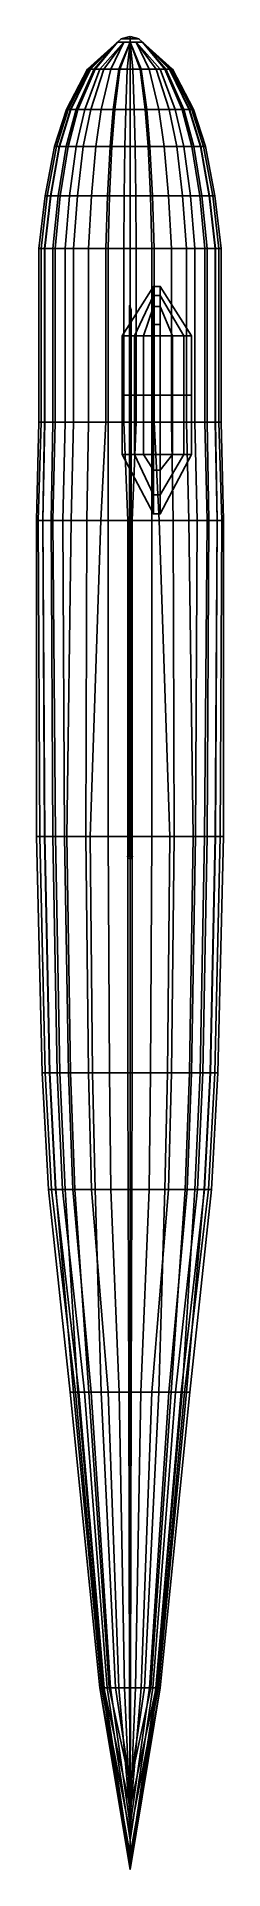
# Model space of a CAD drawing. Extents: x -0.8 to 0.8, y -8.2 to 8.2.
import ezdxf

# ---------------------------------------------------------------- set-up
doc = ezdxf.new("R2010")
doc.units = 0
doc.layers.get('0').update_dxf_attribs({"linetype": 'CONTINUOUS'})

msp = doc.modelspace()

# ---------------------------------------------------------------- linework, layer by layer
for points in [[(0, 8.18), (0, 8.16, -0.092), (-0.08, 8.16, -0.046), (0, 8.18)], [(0, 8.18), (-0.08, 8.16, -0.046), (-0.08, 8.16, 0.046), (0, 8.18)], [(0, 8.18), (-0.08, 8.16, 0.046), (0, 8.16, 0.092), (0, 8.18)], [(0, 8.18), (0.08, 8.16, 0.046), (0.08, 8.16, -0.046), (0, 8.18)], [(0, 8.18), (0.08, 8.16, -0.046), (0, 8.16, -0.092), (0, 8.18)], [(0, 8.18), (0, 8.16, 0.092), (0.08, 8.16, 0.046), (0, 8.18)], [(-0.356, 7.89, -0.183), (-0.379, 7.89, -0.1), (-0.113, 8.13, -0.065)], [(-0.113, 8.13), (-0.113, 8.13, -0.065), (-0.379, 7.89, -0.1), (-0.379, 7.89, 0.003)], [(-0.113, 8.13, 0.065), (-0.113, 8.13), (-0.379, 7.89, 0.003), (-0.37, 7.89, 0.066)], [(-0.354, 7.89, 0.147), (-0.113, 8.13, 0.065), (-0.37, 7.89, 0.066)], [(-0.312, 7.89, -0.249), (-0.356, 7.89, -0.183), (-0.113, 8.13, -0.065)], [(-0.321, 7.89, 0.229), (-0.113, 8.13, 0.065), (-0.354, 7.89, 0.147)], [(-0.321, 7.89, 0.229), (-0.27, 7.89, 0.31), (-0.056, 8.13, 0.098), (-0.113, 8.13, 0.065)], [(-0.235, 7.89, -0.304), (-0.312, 7.89, -0.249), (-0.113, 8.13, -0.065), (-0.056, 8.13, -0.098)], [(-0.27, 7.89, 0.31), (-0.172, 7.89, 0.403), (-0.056, 8.13, 0.097)], [(-0.1, 7.89, -0.346), (-0.235, 7.89, -0.304), (-0.056, 8.13, -0.098), (0, 8.13, -0.13)], [(0, 8.13, 0.13), (-0.056, 8.13, 0.098), (-0.172, 7.89, 0.403), (-0.091, 7.89, 0.445)], [(0, 8.16, -0.092), (0, 8.13, -0.13), (-0.113, 8.13, -0.065), (-0.08, 8.16, -0.046)], [(-0.08, 8.16, -0.046), (-0.113, 8.13, -0.065), (-0.113, 8.13, 0.065), (-0.08, 8.16, 0.046)], [(-0.08, 8.16, 0.046), (-0.113, 8.13, 0.065), (0, 8.13, 0.13), (0, 8.16, 0.092)], [(0, 7.89, -0.351), (-0.1, 7.89, -0.346), (0, 8.13, -0.13)], [(0, 8.13, 0.13), (0, 8.13, 0.13), (-0.091, 7.89, 0.445), (-0.026, 7.89, 0.459)], [(0, 8.13, 0.13), (0, 8.13, 0.13), (-0.026, 7.89, 0.459), (0.026, 7.89, 0.459)], [(0.08, 8.16, -0.046), (0.113, 8.13, -0.065), (0, 8.13, -0.13), (0, 8.16, -0.092)], [(0, 8.16, 0.092), (0, 8.13, 0.13), (0.113, 8.13, 0.065), (0.08, 8.16, 0.046)], [(0.026, 7.89, 0.459), (0.091, 7.89, 0.445), (0, 8.13, 0.13)], [(0.091, 7.89, 0.445), (0.172, 7.89, 0.403), (0.056, 8.13, 0.098), (0, 8.13, 0.13)], [(0.1, 7.89, -0.346), (0, 7.89, -0.351), (0, 8.13, -0.13)], [(0.235, 7.89, -0.304), (0.1, 7.89, -0.346), (0, 8.13, -0.13), (0.056, 8.13, -0.098)], [(0.27, 7.89, 0.31), (0.321, 7.89, 0.229), (0.113, 8.13, 0.065), (0.056, 8.13, 0.098)], [(0.172, 7.89, 0.403), (0.27, 7.89, 0.31), (0.056, 8.13, 0.098)], [(0.312, 7.89, -0.249), (0.235, 7.89, -0.304), (0.056, 8.13, -0.098), (0.113, 8.13, -0.065)], [(0.08, 8.16, 0.046), (0.113, 8.13, 0.065), (0.113, 8.13, -0.065), (0.08, 8.16, -0.046)], [(0.321, 7.89, 0.229), (0.354, 7.89, 0.147), (0.113, 8.13, 0.065)], [(0.354, 7.89, 0.147), (0.37, 7.89, 0.066), (0.113, 8.13, 0.065)], [(0.37, 7.89, 0.066), (0.379, 7.89, 0.003), (0.113, 8.13), (0.113, 8.13, 0.065)], [(0.379, 7.89, 0.003), (0.379, 7.89, -0.1), (0.113, 8.13, -0.065), (0.113, 8.13)], [(0.356, 7.89, -0.183), (0.312, 7.89, -0.249), (0.113, 8.13, -0.065)], [(-0.379, 7.89, -0.1), (-0.356, 7.89, -0.183), (-0.532, 7.53, -0.246), (-0.567, 7.53, -0.12)], [(-0.379, 7.89, 0.003), (-0.379, 7.89, -0.1), (-0.567, 7.53, -0.12), (-0.567, 7.53, 0.033)], [(-0.37, 7.89, 0.066), (-0.379, 7.89, 0.003), (-0.567, 7.53, 0.033), (-0.553, 7.53, 0.127)], [(-0.354, 7.89, 0.147), (-0.37, 7.89, 0.066), (-0.553, 7.53, 0.127), (-0.529, 7.53, 0.248)], [(-0.356, 7.89, -0.183), (-0.312, 7.89, -0.249), (-0.466, 7.53, -0.343), (-0.532, 7.53, -0.246)], [(-0.321, 7.89, 0.229), (-0.354, 7.89, 0.147), (-0.529, 7.53, 0.248), (-0.48, 7.53, 0.37)], [(-0.27, 7.89, 0.31), (-0.321, 7.89, 0.229), (-0.48, 7.53, 0.37), (-0.403, 7.53, 0.492)], [(-0.312, 7.89, -0.249), (-0.235, 7.89, -0.304), (-0.351, 7.53, -0.426), (-0.466, 7.53, -0.343)], [(-0.172, 7.89, 0.403), (-0.27, 7.89, 0.31), (-0.403, 7.53, 0.492), (-0.257, 7.53, 0.631)], [(-0.235, 7.89, -0.304), (-0.1, 7.89, -0.346), (-0.15, 7.53, -0.489), (-0.351, 7.53, -0.426)], [(-0.091, 7.89, 0.445), (-0.172, 7.89, 0.403), (-0.257, 7.53, 0.631), (-0.136, 7.53, 0.693)], [(-0.1, 7.89, -0.346), (0, 7.89, -0.351), (0, 7.53, -0.496), (-0.15, 7.53, -0.489)], [(-0.026, 7.89, 0.459), (-0.091, 7.89, 0.445), (-0.136, 7.53, 0.693), (-0.038, 7.53, 0.714)], [(0.026, 7.89, 0.459), (-0.026, 7.89, 0.459), (-0.038, 7.53, 0.714), (0.038, 7.53, 0.714)], [(0.15, 7.53, -0.489), (0, 7.53, -0.496), (0, 7.89, -0.351), (0.1, 7.89, -0.346)], [(0.038, 7.53, 0.714), (0.136, 7.53, 0.693), (0.091, 7.89, 0.445), (0.026, 7.89, 0.459)], [(0.136, 7.53, 0.693), (0.257, 7.53, 0.631), (0.172, 7.89, 0.403), (0.091, 7.89, 0.445)], [(0.351, 7.53, -0.426), (0.15, 7.53, -0.489), (0.1, 7.89, -0.346), (0.235, 7.89, -0.304)], [(0.257, 7.53, 0.631), (0.403, 7.53, 0.492), (0.27, 7.89, 0.31), (0.172, 7.89, 0.403)], [(0.466, 7.53, -0.343), (0.351, 7.53, -0.426), (0.235, 7.89, -0.304), (0.312, 7.89, -0.249)], [(0.403, 7.53, 0.492), (0.48, 7.53, 0.37), (0.321, 7.89, 0.229), (0.27, 7.89, 0.31)], [(0.532, 7.53, -0.246), (0.466, 7.53, -0.343), (0.312, 7.89, -0.249), (0.356, 7.89, -0.183)], [(0.48, 7.53, 0.37), (0.529, 7.53, 0.248), (0.354, 7.89, 0.147), (0.321, 7.89, 0.229)], [(0.529, 7.53, 0.248), (0.553, 7.53, 0.127), (0.37, 7.89, 0.066), (0.354, 7.89, 0.147)], [(0.567, 7.53, -0.12), (0.532, 7.53, -0.246), (0.356, 7.89, -0.183), (0.379, 7.89, -0.1)], [(0.553, 7.53, 0.127), (0.567, 7.53, 0.033), (0.379, 7.89, 0.003), (0.37, 7.89, 0.066)], [(0.567, 7.53, 0.033), (0.567, 7.53, -0.12), (0.379, 7.89, -0.1), (0.379, 7.89, 0.003)], [(-0.567, 7.53, -0.12), (-0.532, 7.53, -0.246), (-0.633, 7.2, -0.287), (-0.674, 7.2, -0.138)], [(-0.567, 7.53, 0.033), (-0.567, 7.53, -0.12), (-0.674, 7.2, -0.138), (-0.674, 7.2, 0.044)], [(-0.553, 7.53, 0.127), (-0.567, 7.53, 0.033), (-0.674, 7.2, 0.044), (-0.658, 7.2, 0.156)], [(-0.529, 7.53, 0.248), (-0.553, 7.53, 0.127), (-0.658, 7.2, 0.156), (-0.629, 7.2, 0.301)], [(-0.532, 7.53, -0.246), (-0.466, 7.53, -0.343), (-0.554, 7.2, -0.403), (-0.633, 7.2, -0.287)], [(-0.48, 7.53, 0.37), (-0.529, 7.53, 0.248), (-0.629, 7.2, 0.301), (-0.571, 7.2, 0.446)], [(-0.403, 7.53, 0.492), (-0.48, 7.53, 0.37), (-0.571, 7.2, 0.446), (-0.48, 7.2, 0.59)], [(-0.466, 7.53, -0.343), (-0.351, 7.53, -0.426), (-0.418, 7.2, -0.502), (-0.554, 7.2, -0.403)], [(-0.257, 7.53, 0.631), (-0.403, 7.53, 0.492), (-0.48, 7.2, 0.59), (-0.306, 7.2, 0.756)], [(-0.351, 7.53, -0.426), (-0.15, 7.53, -0.489), (-0.178, 7.2, -0.577), (-0.418, 7.2, -0.502)], [(-0.136, 7.53, 0.693), (-0.257, 7.53, 0.631), (-0.306, 7.2, 0.756), (-0.161, 7.2, 0.83)], [(-0.15, 7.53, -0.489), (0, 7.53, -0.496), (0, 7.2, -0.585), (-0.178, 7.2, -0.577)], [(-0.038, 7.53, 0.714), (-0.136, 7.53, 0.693), (-0.161, 7.2, 0.83), (-0.046, 7.2, 0.855)], [(0.038, 7.53, 0.714), (-0.038, 7.53, 0.714), (-0.046, 7.2, 0.855), (0.046, 7.2, 0.855)], [(0.178, 7.2, -0.577), (0, 7.2, -0.585), (0, 7.53, -0.496), (0.15, 7.53, -0.489)], [(0.046, 7.2, 0.855), (0.161, 7.2, 0.83), (0.136, 7.53, 0.693), (0.038, 7.53, 0.714)], [(0.161, 7.2, 0.83), (0.306, 7.2, 0.756), (0.257, 7.53, 0.631), (0.136, 7.53, 0.693)], [(0.418, 7.2, -0.502), (0.178, 7.2, -0.577), (0.15, 7.53, -0.489), (0.351, 7.53, -0.426)], [(0.306, 7.2, 0.756), (0.48, 7.2, 0.59), (0.403, 7.53, 0.492), (0.257, 7.53, 0.631)], [(0.554, 7.2, -0.403), (0.418, 7.2, -0.502), (0.351, 7.53, -0.426), (0.466, 7.53, -0.343)], [(0.48, 7.2, 0.59), (0.571, 7.2, 0.446), (0.48, 7.53, 0.37), (0.403, 7.53, 0.492)], [(0.633, 7.2, -0.287), (0.554, 7.2, -0.403), (0.466, 7.53, -0.343), (0.532, 7.53, -0.246)], [(0.571, 7.2, 0.446), (0.629, 7.2, 0.301), (0.529, 7.53, 0.248), (0.48, 7.53, 0.37)], [(0.629, 7.2, 0.301), (0.658, 7.2, 0.156), (0.553, 7.53, 0.127), (0.529, 7.53, 0.248)], [(0.674, 7.2, -0.138), (0.633, 7.2, -0.287), (0.532, 7.53, -0.246), (0.567, 7.53, -0.12)], [(0.658, 7.2, 0.156), (0.674, 7.2, 0.044), (0.567, 7.53, 0.033), (0.553, 7.53, 0.127)], [(0.674, 7.2, 0.044), (0.674, 7.2, -0.138), (0.567, 7.53, -0.12), (0.567, 7.53, 0.033)], [(-0.674, 7.2, -0.138), (-0.633, 7.2, -0.287), (-0.712, 6.76, -0.311), (-0.759, 6.76, -0.143)], [(-0.674, 7.2, 0.044), (-0.674, 7.2, -0.138), (-0.759, 6.76, -0.143), (-0.759, 6.76, 0.061)], [(-0.658, 7.2, 0.156), (-0.674, 7.2, 0.044), (-0.759, 6.76, 0.061), (-0.74, 6.76, 0.187)], [(-0.629, 7.2, 0.301), (-0.658, 7.2, 0.156), (-0.74, 6.76, 0.187), (-0.708, 6.76, 0.35)], [(-0.633, 7.2, -0.287), (-0.554, 7.2, -0.403), (-0.624, 6.76, -0.441), (-0.712, 6.76, -0.311)], [(-0.571, 7.2, 0.446), (-0.629, 7.2, 0.301), (-0.708, 6.76, 0.35), (-0.642, 6.76, 0.513)], [(-0.48, 7.2, 0.59), (-0.571, 7.2, 0.446), (-0.642, 6.76, 0.513), (-0.54, 6.76, 0.676)], [(-0.554, 7.2, -0.403), (-0.418, 7.2, -0.502), (-0.47, 6.76, -0.553), (-0.624, 6.76, -0.441)], [(-0.306, 7.2, 0.756), (-0.48, 7.2, 0.59), (-0.54, 6.76, 0.676), (-0.344, 6.76, 0.862)], [(-0.418, 7.2, -0.502), (-0.178, 7.2, -0.577), (-0.2, 6.76, -0.637), (-0.47, 6.76, -0.553)], [(-0.161, 7.2, 0.83), (-0.306, 7.2, 0.756), (-0.344, 6.76, 0.862), (-0.182, 6.76, 0.946)], [(-0.178, 7.2, -0.577), (0, 7.2, -0.585), (0, 6.76, -0.646), (-0.2, 6.76, -0.637)], [(-0.046, 7.2, 0.855), (-0.161, 7.2, 0.83), (-0.182, 6.76, 0.946), (-0.051, 6.76, 0.974)], [(0.046, 7.2, 0.855), (-0.046, 7.2, 0.855), (-0.051, 6.76, 0.974), (0.051, 6.76, 0.974)], [(0.2, 6.76, -0.637), (0, 6.76, -0.646), (0, 7.2, -0.585), (0.178, 7.2, -0.577)], [(0.051, 6.76, 0.974), (0.182, 6.76, 0.946), (0.161, 7.2, 0.83), (0.046, 7.2, 0.855)], [(0.182, 6.76, 0.946), (0.344, 6.76, 0.862), (0.306, 7.2, 0.756), (0.161, 7.2, 0.83)], [(0.47, 6.76, -0.553), (0.2, 6.76, -0.637), (0.178, 7.2, -0.577), (0.418, 7.2, -0.502)], [(0.344, 6.76, 0.862), (0.54, 6.76, 0.676), (0.48, 7.2, 0.59), (0.306, 7.2, 0.756)], [(0.624, 6.76, -0.441), (0.47, 6.76, -0.553), (0.418, 7.2, -0.502), (0.554, 7.2, -0.403)], [(0.54, 6.76, 0.676), (0.642, 6.76, 0.513), (0.571, 7.2, 0.446), (0.48, 7.2, 0.59)], [(0.712, 6.76, -0.311), (0.624, 6.76, -0.441), (0.554, 7.2, -0.403), (0.633, 7.2, -0.287)], [(0.642, 6.76, 0.513), (0.708, 6.76, 0.35), (0.629, 7.2, 0.301), (0.571, 7.2, 0.446)], [(0.708, 6.76, 0.35), (0.74, 6.76, 0.187), (0.658, 7.2, 0.156), (0.629, 7.2, 0.301)], [(0.759, 6.76, -0.143), (0.712, 6.76, -0.311), (0.633, 7.2, -0.287), (0.674, 7.2, -0.138)], [(0.74, 6.76, 0.187), (0.759, 6.76, 0.061), (0.674, 7.2, 0.044), (0.658, 7.2, 0.156)], [(0.759, 6.76, 0.061), (0.759, 6.76, -0.143), (0.674, 7.2, -0.138), (0.674, 7.2, 0.044)], [(-0.759, 6.76, -0.143), (-0.712, 6.76, -0.311), (-0.765, 6.29, -0.32), (-0.815, 6.29, -0.14)], [(-0.759, 6.76, 0.061), (-0.759, 6.76, -0.143), (-0.815, 6.29, -0.14), (-0.815, 6.29, 0.08)], [(-0.74, 6.76, 0.187), (-0.759, 6.76, 0.061), (-0.815, 6.29, 0.08), (-0.795, 6.29, 0.215)], [(-0.708, 6.76, 0.35), (-0.74, 6.76, 0.187), (-0.795, 6.29, 0.215), (-0.76, 6.29, 0.39)], [(-0.712, 6.76, -0.311), (-0.624, 6.76, -0.441), (-0.67, 6.29, -0.46), (-0.765, 6.29, -0.32)], [(-0.642, 6.76, 0.513), (-0.708, 6.76, 0.35), (-0.76, 6.29, 0.39), (-0.69, 6.29, 0.565)], [(-0.54, 6.76, 0.676), (-0.642, 6.76, 0.513), (-0.69, 6.29, 0.565), (-0.58, 6.29, 0.74)], [(-0.624, 6.76, -0.441), (-0.47, 6.76, -0.553), (-0.505, 6.29, -0.58), (-0.67, 6.29, -0.46)], [(-0.344, 6.76, 0.862), (-0.54, 6.76, 0.676), (-0.58, 6.29, 0.74), (-0.37, 6.29, 0.94)], [(-0.47, 6.76, -0.553), (-0.2, 6.76, -0.637), (-0.215, 6.29, -0.67), (-0.505, 6.29, -0.58)], [(-0.182, 6.76, 0.946), (-0.344, 6.76, 0.862), (-0.37, 6.29, 0.94), (-0.195, 6.29, 1.03)], [(-0.2, 6.76, -0.637), (0, 6.76, -0.646), (0, 6.29, -0.68), (-0.215, 6.29, -0.67)], [(-0.051, 6.76, 0.974), (-0.182, 6.76, 0.946), (-0.195, 6.29, 1.03), (-0.055, 6.29, 1.06)], [(0.051, 6.76, 0.974), (-0.051, 6.76, 0.974), (-0.055, 6.29, 1.06), (0.055, 6.29, 1.06)], [(0.215, 6.29, -0.67), (0, 6.29, -0.68), (0, 6.76, -0.646), (0.2, 6.76, -0.637)], [(0.055, 6.29, 1.06), (0.195, 6.29, 1.03), (0.182, 6.76, 0.946), (0.051, 6.76, 0.974)], [(0.195, 6.29, 1.03), (0.37, 6.29, 0.94), (0.344, 6.76, 0.862), (0.182, 6.76, 0.946)], [(0.505, 6.29, -0.58), (0.215, 6.29, -0.67), (0.2, 6.76, -0.637), (0.47, 6.76, -0.553)], [(0.37, 6.29, 0.94), (0.58, 6.29, 0.74), (0.54, 6.76, 0.676), (0.344, 6.76, 0.862)], [(0.67, 6.29, -0.46), (0.505, 6.29, -0.58), (0.47, 6.76, -0.553), (0.624, 6.76, -0.441)], [(0.58, 6.29, 0.74), (0.69, 6.29, 0.565), (0.642, 6.76, 0.513), (0.54, 6.76, 0.676)], [(0.765, 6.29, -0.32), (0.67, 6.29, -0.46), (0.624, 6.76, -0.441), (0.712, 6.76, -0.311)], [(0.69, 6.29, 0.565), (0.76, 6.29, 0.39), (0.708, 6.76, 0.35), (0.642, 6.76, 0.513)], [(0.76, 6.29, 0.39), (0.795, 6.29, 0.215), (0.74, 6.76, 0.187), (0.708, 6.76, 0.35)], [(0.815, 6.29, -0.14), (0.765, 6.29, -0.32), (0.712, 6.76, -0.311), (0.759, 6.76, -0.143)], [(0.795, 6.29, 0.215), (0.815, 6.29, 0.08), (0.759, 6.76, 0.061), (0.74, 6.76, 0.187)], [(0.815, 6.29, 0.08), (0.815, 6.29, -0.14), (0.759, 6.76, -0.143), (0.759, 6.76, 0.061)], [(-0.815, 6.29, -0.14), (-0.765, 6.29, -0.32), (-0.765, 4.74, -0.32), (-0.815, 4.74, -0.14)], [(-0.815, 6.29, 0.08), (-0.815, 6.29, -0.14), (-0.815, 4.74, -0.14), (-0.815, 4.74, 0.08)], [(-0.795, 6.29, 0.215), (-0.815, 6.29, 0.08), (-0.815, 4.74, 0.08), (-0.795, 4.74, 0.215)], [(-0.76, 6.29, 0.39), (-0.795, 6.29, 0.215), (-0.795, 4.74, 0.215), (-0.76, 4.74, 0.39)], [(-0.765, 6.29, -0.32), (-0.67, 6.29, -0.46), (-0.67, 4.74, -0.46), (-0.765, 4.74, -0.32)], [(-0.69, 6.29, 0.565), (-0.76, 6.29, 0.39), (-0.76, 4.74, 0.39), (-0.69, 4.74, 0.565)], [(-0.58, 6.29, 0.74), (-0.69, 6.29, 0.565), (-0.69, 4.74, 0.565), (-0.58, 4.74, 0.74)], [(-0.67, 6.29, -0.46), (-0.505, 6.29, -0.58), (-0.505, 4.74, -0.58), (-0.67, 4.74, -0.46)], [(-0.37, 6.29, 0.94), (-0.58, 6.29, 0.74), (-0.58, 4.74, 0.74), (-0.37, 4.74, 0.94)], [(-0.505, 6.29, -0.58), (-0.215, 6.29, -0.67), (-0.215, 4.74, -0.67), (-0.505, 4.74, -0.58)], [(-0.195, 6.29, 1.03), (-0.37, 6.29, 0.94), (-0.37, 4.74, 0.94), (-0.195, 4.74, 1.03)], [(-0.215, 6.29, -0.67), (0, 6.29, -0.68), (0, 4.74, -0.68), (-0.215, 4.74, -0.67)], [(-0.055, 6.29, 1.06), (-0.195, 6.29, 1.03), (-0.195, 4.74, 1.03), (-0.055, 4.74, 1.06)], [(-0.055, 4.74, 1.06), (0.055, 4.74, 1.06), (0.055, 6.29, 1.06), (-0.055, 6.29, 1.06)], [(0.215, 4.74, -0.67), (0, 4.74, -0.68), (0, 6.29, -0.68), (0.215, 6.29, -0.67)], [(0.055, 4.74, 1.06), (0.195, 4.74, 1.03), (0.195, 6.29, 1.03), (0.055, 6.29, 1.06)], [(0.195, 4.74, 1.03), (0.37, 4.74, 0.94), (0.37, 6.29, 0.94), (0.195, 6.29, 1.03)], [(0.505, 4.74, -0.58), (0.215, 4.74, -0.67), (0.215, 6.29, -0.67), (0.505, 6.29, -0.58)], [(0.37, 4.74, 0.94), (0.58, 4.74, 0.74), (0.58, 6.29, 0.74), (0.37, 6.29, 0.94)], [(0.67, 4.74, -0.46), (0.505, 4.74, -0.58), (0.505, 6.29, -0.58), (0.67, 6.29, -0.46)], [(0.58, 4.74, 0.74), (0.69, 4.74, 0.565), (0.69, 6.29, 0.565), (0.58, 6.29, 0.74)], [(0.765, 4.74, -0.32), (0.67, 4.74, -0.46), (0.67, 6.29, -0.46), (0.765, 6.29, -0.32)], [(0.69, 4.74, 0.565), (0.76, 4.74, 0.39), (0.76, 6.29, 0.39), (0.69, 6.29, 0.565)], [(0.76, 4.74, 0.39), (0.795, 4.74, 0.215), (0.795, 6.29, 0.215), (0.76, 6.29, 0.39)], [(0.815, 4.74, -0.14), (0.765, 4.74, -0.32), (0.765, 6.29, -0.32), (0.815, 6.29, -0.14)], [(0.795, 4.74, 0.215), (0.815, 4.74, 0.08), (0.815, 6.29, 0.08), (0.795, 6.29, 0.215)], [(0.815, 4.74, 0.08), (0.815, 4.74, -0.14), (0.815, 6.29, -0.14), (0.815, 6.29, 0.08)], [(-0.005, 5.74, -0.67), (-0.005, 5.78, -0.68), (-0.005, 0.86, -1.229), (-0.005, 0.86, -1.211)], [(-0.005, 5.78, -0.68), (0.01, 5.74, -0.68), (0.01, 0.86, -1.22), (-0.005, 0.86, -1.229)], [(0.01, 5.74, -0.68), (-0.005, 5.74, -0.67), (-0.005, 0.86, -1.211), (0.01, 0.86, -1.22)], [(-0.815, 4.74, -0.14), (-0.765, 4.74, -0.32), (-0.78, 3.86, -0.32), (-0.835, 3.86, -0.11)], [(-0.815, 4.74, 0.08), (-0.815, 4.74, -0.14), (-0.835, 3.86, -0.11), (-0.835, 3.86, 0.105)], [(-0.795, 4.74, 0.215), (-0.815, 4.74, 0.08), (-0.835, 3.86, 0.105), (-0.82, 3.86, 0.215)], [(-0.76, 4.74, 0.39), (-0.795, 4.74, 0.215), (-0.82, 3.86, 0.215), (-0.78, 3.86, 0.39)], [(-0.765, 4.74, -0.32), (-0.67, 4.74, -0.46), (-0.69, 3.86, -0.46), (-0.78, 3.86, -0.32)], [(-0.69, 4.74, 0.565), (-0.76, 4.74, 0.39), (-0.78, 3.86, 0.39), (-0.705, 3.86, 0.565)], [(-0.58, 4.74, 0.74), (-0.69, 4.74, 0.565), (-0.705, 3.86, 0.565), (-0.6, 3.86, 0.74)], [(-0.67, 4.74, -0.46), (-0.505, 4.74, -0.58), (-0.525, 3.86, -0.57), (-0.69, 3.86, -0.46)], [(-0.37, 4.74, 0.94), (-0.58, 4.74, 0.74), (-0.6, 3.86, 0.74), (-0.385, 3.86, 0.94)], [(-0.505, 4.74, -0.58), (-0.215, 4.74, -0.67), (-0.26, 3.86, -0.655), (-0.525, 3.86, -0.57)], [(-0.195, 4.74, 1.03), (-0.37, 4.74, 0.94), (-0.385, 3.86, 0.94), (-0.195, 3.86, 1.025)], [(-0.215, 4.74, -0.67), (0, 4.74, -0.68), (0, 3.86, -0.68), (-0.26, 3.86, -0.655)], [(-0.055, 4.74, 1.06), (-0.195, 4.74, 1.03), (-0.195, 3.86, 1.025), (-0.02, 3.86, 1.06)], [(-0.02, 3.86, 1.06), (0.02, 3.86, 1.06), (0.055, 4.74, 1.06), (-0.055, 4.74, 1.06)], [(0.26, 3.86, -0.655), (0, 3.86, -0.68), (0, 4.74, -0.68), (0.215, 4.74, -0.67)], [(0.02, 3.86, 1.06), (0.195, 3.86, 1.025), (0.195, 4.74, 1.03), (0.055, 4.74, 1.06)], [(0.195, 3.86, 1.025), (0.385, 3.86, 0.94), (0.37, 4.74, 0.94), (0.195, 4.74, 1.03)], [(0.525, 3.86, -0.57), (0.26, 3.86, -0.655), (0.215, 4.74, -0.67), (0.505, 4.74, -0.58)], [(0.385, 3.86, 0.94), (0.6, 3.86, 0.74), (0.58, 4.74, 0.74), (0.37, 4.74, 0.94)], [(0.69, 3.86, -0.46), (0.525, 3.86, -0.57), (0.505, 4.74, -0.58), (0.67, 4.74, -0.46)], [(0.6, 3.86, 0.74), (0.705, 3.86, 0.565), (0.69, 4.74, 0.565), (0.58, 4.74, 0.74)], [(0.78, 3.86, -0.32), (0.69, 3.86, -0.46), (0.67, 4.74, -0.46), (0.765, 4.74, -0.32)], [(0.705, 3.86, 0.565), (0.78, 3.86, 0.39), (0.76, 4.74, 0.39), (0.69, 4.74, 0.565)], [(0.78, 3.86, 0.39), (0.82, 3.86, 0.215), (0.795, 4.74, 0.215), (0.76, 4.74, 0.39)], [(0.835, 3.86, -0.11), (0.78, 3.86, -0.32), (0.765, 4.74, -0.32), (0.815, 4.74, -0.14)], [(0.82, 3.86, 0.215), (0.835, 3.86, 0.105), (0.815, 4.74, 0.08), (0.795, 4.74, 0.215)], [(0.835, 3.86, 0.105), (0.835, 3.86, -0.11), (0.815, 4.74, -0.14), (0.815, 4.74, 0.08)], [(-0.835, 3.86, -0.11), (-0.78, 3.86, -0.32), (-0.76, 1.04, -0.365), (-0.835, 1.04, -0.15)], [(-0.835, 3.86, 0.105), (-0.835, 3.86, -0.11), (-0.835, 1.04, -0.15), (-0.835, 1.04, 0.045)], [(-0.82, 3.86, 0.215), (-0.835, 3.86, 0.105), (-0.835, 1.04, 0.045), (-0.805, 1.04, 0.235)], [(-0.78, 3.86, 0.39), (-0.82, 3.86, 0.215), (-0.805, 1.04, 0.235), (-0.765, 1.04, 0.39)], [(-0.78, 3.86, -0.32), (-0.69, 3.86, -0.46), (-0.665, 1.04, -0.485), (-0.76, 1.04, -0.365)], [(-0.705, 3.86, 0.565), (-0.78, 3.86, 0.39), (-0.765, 1.04, 0.39), (-0.69, 1.04, 0.565)], [(-0.6, 3.86, 0.74), (-0.705, 3.86, 0.565), (-0.69, 1.04, 0.565), (-0.585, 1.04, 0.74)], [(-0.69, 3.86, -0.46), (-0.525, 3.86, -0.57), (-0.565, 1.04, -0.555), (-0.665, 1.04, -0.485)], [(-0.385, 3.86, 0.94), (-0.6, 3.86, 0.74), (-0.585, 1.04, 0.74), (-0.395, 1.04, 0.92)], [(-0.525, 3.86, -0.57), (-0.26, 3.86, -0.655), (-0.355, 1.04, -0.635), (-0.565, 1.04, -0.555)], [(-0.195, 3.86, 1.025), (-0.385, 3.86, 0.94), (-0.395, 1.04, 0.92), (-0.195, 1.04, 1.025)], [(-0.26, 3.86, -0.655), (0, 3.86, -0.68), (0, 1.04, -0.665), (-0.355, 1.04, -0.635)], [(-0.02, 3.86, 1.06), (-0.195, 3.86, 1.025), (-0.195, 1.04, 1.025), (-0.02, 1.04, 1.055)], [(0.02, 3.86, 1.06), (-0.02, 3.86, 1.06), (-0.02, 1.04, 1.055), (0.02, 1.04, 1.055)], [(0.355, 1.04, -0.635), (0, 1.04, -0.665), (0, 3.86, -0.68), (0.26, 3.86, -0.655)], [(0.02, 1.04, 1.055), (0.195, 1.04, 1.025), (0.195, 3.86, 1.025), (0.02, 3.86, 1.06)], [(0.195, 1.04, 1.025), (0.395, 1.04, 0.92), (0.385, 3.86, 0.94), (0.195, 3.86, 1.025)], [(0.565, 1.04, -0.555), (0.355, 1.04, -0.635), (0.26, 3.86, -0.655), (0.525, 3.86, -0.57)], [(0.395, 1.04, 0.92), (0.585, 1.04, 0.74), (0.6, 3.86, 0.74), (0.385, 3.86, 0.94)], [(0.665, 1.04, -0.485), (0.565, 1.04, -0.555), (0.525, 3.86, -0.57), (0.69, 3.86, -0.46)], [(0.585, 1.04, 0.74), (0.69, 1.04, 0.565), (0.705, 3.86, 0.565), (0.6, 3.86, 0.74)], [(0.76, 1.04, -0.365), (0.665, 1.04, -0.485), (0.69, 3.86, -0.46), (0.78, 3.86, -0.32)], [(0.69, 1.04, 0.565), (0.765, 1.04, 0.39), (0.78, 3.86, 0.39), (0.705, 3.86, 0.565)], [(0.835, 1.04, -0.15), (0.76, 1.04, -0.365), (0.78, 3.86, -0.32), (0.835, 3.86, -0.11)], [(0.765, 1.04, 0.39), (0.805, 1.04, 0.235), (0.82, 3.86, 0.215), (0.78, 3.86, 0.39)], [(0.805, 1.04, 0.235), (0.835, 1.04, 0.045), (0.835, 3.86, 0.105), (0.82, 3.86, 0.215)], [(0.835, 1.04, 0.045), (0.835, 1.04, -0.15), (0.835, 3.86, -0.11), (0.835, 3.86, 0.105)], [(-0.805, 1.04, 0.235), (-0.835, 1.04, 0.045), (-0.786, -1.07, 0.094), (-0.758, -1.07, 0.273)], [(-0.835, 1.04, 0.045), (-0.835, 1.04, -0.15), (-0.786, -1.07, -0.089), (-0.786, -1.07, 0.094)], [(-0.835, 1.04, -0.15), (-0.76, 1.04, -0.365), (-0.716, -1.07, -0.292), (-0.786, -1.07, -0.089)], [(-0.765, 1.04, 0.39), (-0.805, 1.04, 0.235), (-0.758, -1.07, 0.273), (-0.72, -1.07, 0.419)], [(-0.69, 1.04, 0.565), (-0.765, 1.04, 0.39), (-0.72, -1.07, 0.419), (-0.65, -1.07, 0.584)], [(-0.76, 1.04, -0.365), (-0.665, 1.04, -0.485), (-0.626, -1.07, -0.405), (-0.716, -1.07, -0.292)], [(-0.585, 1.04, 0.74), (-0.69, 1.04, 0.565), (-0.65, -1.07, 0.584), (-0.551, -1.07, 0.749)], [(-0.665, 1.04, -0.485), (-0.565, 1.04, -0.555), (-0.532, -1.07, -0.471), (-0.626, -1.07, -0.405)], [(-0.395, 1.04, 0.92), (-0.585, 1.04, 0.74), (-0.551, -1.07, 0.749), (-0.372, -1.07, 0.918)], [(-0.565, 1.04, -0.555), (-0.355, 1.04, -0.635), (-0.334, -1.07, -0.546), (-0.532, -1.07, -0.471)], [(-0.195, 1.04, 1.025), (-0.395, 1.04, 0.92), (-0.372, -1.07, 0.918), (-0.184, -1.07, 1.017)], [(-0.355, 1.04, -0.635), (0, 1.04, -0.665), (0, -1.07, -0.574), (-0.334, -1.07, -0.546)], [(-0.02, 1.04, 1.055), (-0.195, 1.04, 1.025), (-0.184, -1.07, 1.017), (-0.019, -1.07, 1.045)], [(-0.019, -1.07, 1.045), (0.019, -1.07, 1.045), (0.02, 1.04, 1.055), (-0.02, 1.04, 1.055)], [(0.334, -1.07, -0.546), (0, -1.07, -0.574), (0, 1.04, -0.665), (0.355, 1.04, -0.635)], [(0.019, -1.07, 1.045), (0.184, -1.07, 1.017), (0.195, 1.04, 1.025), (0.02, 1.04, 1.055)], [(0.184, -1.07, 1.017), (0.372, -1.07, 0.918), (0.395, 1.04, 0.92), (0.195, 1.04, 1.025)], [(0.532, -1.07, -0.471), (0.334, -1.07, -0.546), (0.355, 1.04, -0.635), (0.565, 1.04, -0.555)], [(0.372, -1.07, 0.918), (0.551, -1.07, 0.749), (0.585, 1.04, 0.74), (0.395, 1.04, 0.92)], [(0.626, -1.07, -0.405), (0.532, -1.07, -0.471), (0.565, 1.04, -0.555), (0.665, 1.04, -0.485)], [(0.551, -1.07, 0.749), (0.65, -1.07, 0.584), (0.69, 1.04, 0.565), (0.585, 1.04, 0.74)], [(0.716, -1.07, -0.292), (0.626, -1.07, -0.405), (0.665, 1.04, -0.485), (0.76, 1.04, -0.365)], [(0.65, -1.07, 0.584), (0.72, -1.07, 0.419), (0.765, 1.04, 0.39), (0.69, 1.04, 0.565)], [(0.786, -1.07, -0.089), (0.716, -1.07, -0.292), (0.76, 1.04, -0.365), (0.835, 1.04, -0.15)], [(0.72, -1.07, 0.419), (0.758, -1.07, 0.273), (0.805, 1.04, 0.235), (0.765, 1.04, 0.39)], [(0.758, -1.07, 0.273), (0.786, -1.07, 0.094), (0.835, 1.04, 0.045), (0.805, 1.04, 0.235)], [(0.786, -1.07, 0.094), (0.786, -1.07, -0.089), (0.835, 1.04, -0.15), (0.835, 1.04, 0.045)], [(0, 0.885, -1.23), (-0.025, 0.86, -1.23), (-0.025, 0.86, -0.64), (0, 0.885, -0.64)], [(-0.025, 0.86, -1.23), (0, 0.835, -1.23), (0, 0.835, -0.64), (-0.025, 0.86, -0.64)], [(0.025, 0.86, -1.23), (0, 0.885, -1.23), (0, 0.885, -0.64), (0.025, 0.86, -0.64)], [(0, 0.835, -1.23), (0.025, 0.86, -1.23), (0.025, 0.86, -0.64), (0, 0.835, -0.64)], [(-0.786, -1.07, -0.089), (-0.716, -1.07, -0.292), (-0.663, -2.11, -0.243), (-0.728, -2.11, -0.055)], [(-0.758, -1.07, 0.273), (-0.786, -1.07, 0.094), (-0.728, -2.11, 0.115), (-0.702, -2.11, 0.281)], [(-0.786, -1.07, 0.094), (-0.786, -1.07, -0.089), (-0.728, -2.11, -0.055), (-0.728, -2.11, 0.115)], [(-0.72, -1.07, 0.419), (-0.758, -1.07, 0.273), (-0.702, -2.11, 0.281), (-0.667, -2.11, 0.416)], [(-0.65, -1.07, 0.584), (-0.72, -1.07, 0.419), (-0.667, -2.11, 0.416), (-0.602, -2.11, 0.568)], [(-0.716, -1.07, -0.292), (-0.626, -1.07, -0.405), (-0.58, -2.11, -0.347), (-0.663, -2.11, -0.243)], [(-0.551, -1.07, 0.749), (-0.65, -1.07, 0.584), (-0.602, -2.11, 0.568), (-0.51, -2.11, 0.721)], [(-0.626, -1.07, -0.405), (-0.532, -1.07, -0.471), (-0.493, -2.11, -0.408), (-0.58, -2.11, -0.347)], [(-0.372, -1.07, 0.918), (-0.551, -1.07, 0.749), (-0.51, -2.11, 0.721), (-0.344, -2.11, 0.878)], [(-0.532, -1.07, -0.471), (-0.334, -1.07, -0.546), (-0.31, -2.11, -0.478), (-0.493, -2.11, -0.408)], [(-0.184, -1.07, 1.017), (-0.372, -1.07, 0.918), (-0.344, -2.11, 0.878), (-0.17, -2.11, 0.969)], [(-0.334, -1.07, -0.546), (0, -1.07, -0.574), (0, -2.11, -0.504), (-0.31, -2.11, -0.478)], [(-0.019, -1.07, 1.045), (-0.184, -1.07, 1.017), (-0.17, -2.11, 0.969), (-0.017, -2.11, 0.996)], [(0.019, -1.07, 1.045), (-0.019, -1.07, 1.045), (-0.017, -2.11, 0.996), (0.017, -2.11, 0.996)], [(0.31, -2.11, -0.478), (0, -2.11, -0.504), (0, -1.07, -0.574), (0.334, -1.07, -0.546)], [(0.017, -2.11, 0.996), (0.17, -2.11, 0.969), (0.184, -1.07, 1.017), (0.019, -1.07, 1.045)], [(0.17, -2.11, 0.969), (0.344, -2.11, 0.878), (0.372, -1.07, 0.918), (0.184, -1.07, 1.017)], [(0.493, -2.11, -0.408), (0.31, -2.11, -0.478), (0.334, -1.07, -0.546), (0.532, -1.07, -0.471)], [(0.344, -2.11, 0.878), (0.51, -2.11, 0.721), (0.551, -1.07, 0.749), (0.372, -1.07, 0.918)], [(0.58, -2.11, -0.347), (0.493, -2.11, -0.408), (0.532, -1.07, -0.471), (0.626, -1.07, -0.405)], [(0.51, -2.11, 0.721), (0.602, -2.11, 0.568), (0.65, -1.07, 0.584), (0.551, -1.07, 0.749)], [(0.663, -2.11, -0.243), (0.58, -2.11, -0.347), (0.626, -1.07, -0.405), (0.716, -1.07, -0.292)], [(0.602, -2.11, 0.568), (0.667, -2.11, 0.416), (0.72, -1.07, 0.419), (0.65, -1.07, 0.584)], [(0.728, -2.11, -0.055), (0.663, -2.11, -0.243), (0.716, -1.07, -0.292), (0.786, -1.07, -0.089)], [(0.667, -2.11, 0.416), (0.702, -2.11, 0.281), (0.758, -1.07, 0.273), (0.72, -1.07, 0.419)], [(0.702, -2.11, 0.281), (0.728, -2.11, 0.115), (0.786, -1.07, 0.094), (0.758, -1.07, 0.273)], [(0.728, -2.11, 0.115), (0.728, -2.11, -0.055), (0.786, -1.07, -0.089), (0.786, -1.07, 0.094)], [(-0.728, -2.11, -0.055), (-0.663, -2.11, -0.243), (-0.506, -3.92, -0.092), (-0.536, -3.92, 0.047)], [(-0.702, -2.11, 0.281), (-0.728, -2.11, 0.115), (-0.536, -3.92, 0.285), (-0.486, -3.92, 0.513)], [(-0.728, -2.11, 0.115), (-0.728, -2.11, -0.055), (-0.536, -3.92, 0.047), (-0.536, -3.92, 0.285)], [(-0.667, -2.11, 0.416), (-0.702, -2.11, 0.281), (-0.486, -3.92, 0.513), (-0.456, -3.92, 0.59)], [(-0.602, -2.11, 0.568), (-0.667, -2.11, 0.416), (-0.456, -3.92, 0.59), (-0.407, -3.92, 0.677)], [(-0.663, -2.11, -0.243), (-0.58, -2.11, -0.347), (-0.466, -3.92, -0.181), (-0.506, -3.92, -0.092)], [(-0.51, -2.11, 0.721), (-0.602, -2.11, 0.568), (-0.407, -3.92, 0.677), (-0.347, -3.92, 0.764)], [(-0.58, -2.11, -0.347), (-0.493, -2.11, -0.408), (-0.367, -3.92, -0.281), (-0.466, -3.92, -0.181)], [(-0.344, -2.11, 0.878), (-0.51, -2.11, 0.721), (-0.347, -3.92, 0.764), (-0.196, -3.92, 0.88)], [(-0.493, -2.11, -0.408), (-0.31, -2.11, -0.478), (-0.258, -3.92, -0.33), (-0.367, -3.92, -0.281)], [(-0.17, -2.11, 0.969), (-0.344, -2.11, 0.878), (-0.196, -3.92, 0.88), (-0.097, -3.92, 0.91)], [(-0.31, -2.11, -0.478), (0, -2.11, -0.504), (0, -3.92, -0.35), (-0.258, -3.92, -0.33)], [(-0.017, -2.11, 0.996), (-0.17, -2.11, 0.969), (-0.097, -3.92, 0.91), (-0.01, -3.92, 0.92)], [(0.017, -2.11, 0.996), (-0.017, -2.11, 0.996), (-0.01, -3.92, 0.92), (0.01, -3.92, 0.92)], [(0.258, -3.92, -0.33), (0, -3.92, -0.35), (0, -2.11, -0.504), (0.31, -2.11, -0.478)], [(0.01, -3.92, 0.92), (0.097, -3.92, 0.91), (0.17, -2.11, 0.969), (0.017, -2.11, 0.996)], [(0.097, -3.92, 0.91), (0.196, -3.92, 0.88), (0.344, -2.11, 0.878), (0.17, -2.11, 0.969)], [(0.196, -3.92, 0.88), (0.347, -3.92, 0.764), (0.51, -2.11, 0.721), (0.344, -2.11, 0.878)], [(0.367, -3.92, -0.281), (0.258, -3.92, -0.33), (0.31, -2.11, -0.478), (0.493, -2.11, -0.408)], [(0.347, -3.92, 0.764), (0.407, -3.92, 0.677), (0.602, -2.11, 0.568), (0.51, -2.11, 0.721)], [(0.466, -3.92, -0.181), (0.367, -3.92, -0.281), (0.493, -2.11, -0.408), (0.58, -2.11, -0.347)], [(0.407, -3.92, 0.677), (0.456, -3.92, 0.59), (0.667, -2.11, 0.416), (0.602, -2.11, 0.568)], [(0.456, -3.92, 0.59), (0.486, -3.92, 0.513), (0.702, -2.11, 0.281), (0.667, -2.11, 0.416)], [(0.506, -3.92, -0.092), (0.466, -3.92, -0.181), (0.58, -2.11, -0.347), (0.663, -2.11, -0.243)], [(0.486, -3.92, 0.513), (0.536, -3.92, 0.285), (0.728, -2.11, 0.115), (0.702, -2.11, 0.281)], [(0.536, -3.92, 0.047), (0.506, -3.92, -0.092), (0.663, -2.11, -0.243), (0.728, -2.11, -0.055)], [(0.536, -3.92, 0.285), (0.536, -3.92, 0.047), (0.728, -2.11, -0.055), (0.728, -2.11, 0.115)], [(-0.536, -3.92, 0.285), (-0.536, -3.92, 0.047), (-0.27, -6.56, 0.21), (-0.27, -6.56, 0.33)], [(-0.536, -3.92, 0.047), (-0.506, -3.92, -0.092), (-0.255, -6.56, 0.14), (-0.27, -6.56, 0.21)], [(-0.486, -3.92, 0.513), (-0.536, -3.92, 0.285), (-0.27, -6.56, 0.33), (-0.245, -6.56, 0.445)], [(-0.506, -3.92, -0.092), (-0.466, -3.92, -0.181), (-0.235, -6.56, 0.095), (-0.255, -6.56, 0.14)], [(-0.456, -3.92, 0.59), (-0.486, -3.92, 0.513), (-0.245, -6.56, 0.445), (-0.23, -6.56, 0.484)], [(-0.466, -3.92, -0.181), (-0.367, -3.92, -0.281), (-0.185, -6.56, 0.045), (-0.235, -6.56, 0.095)], [(-0.407, -3.92, 0.677), (-0.456, -3.92, 0.59), (-0.23, -6.56, 0.484), (-0.205, -6.56, 0.528)], [(-0.347, -3.92, 0.764), (-0.407, -3.92, 0.677), (-0.205, -6.56, 0.528), (-0.175, -6.56, 0.571)], [(-0.367, -3.92, -0.281), (-0.258, -3.92, -0.33), (-0.13, -6.56, 0.02), (-0.185, -6.56, 0.045)], [(-0.196, -3.92, 0.88), (-0.347, -3.92, 0.764), (-0.175, -6.56, 0.571), (-0.099, -6.56, 0.63)], [(-0.258, -3.92, -0.33), (0, -3.92, -0.35), (0, -6.56, 0.01), (-0.13, -6.56, 0.02)], [(-0.097, -3.92, 0.91), (-0.196, -3.92, 0.88), (-0.099, -6.56, 0.63), (-0.049, -6.56, 0.645)], [(-0.01, -3.92, 0.92), (-0.097, -3.92, 0.91), (-0.049, -6.56, 0.645), (-0.005, -6.56, 0.65)], [(0.01, -3.92, 0.92), (-0.01, -3.92, 0.92), (-0.005, -6.56, 0.65), (0.005, -6.56, 0.65)], [(0.13, -6.56, 0.02), (0, -6.56, 0.01), (0, -3.92, -0.35), (0.258, -3.92, -0.33)], [(0.005, -6.56, 0.65), (0.049, -6.56, 0.645), (0.097, -3.92, 0.91), (0.01, -3.92, 0.92)], [(0.049, -6.56, 0.645), (0.099, -6.56, 0.63), (0.196, -3.92, 0.88), (0.097, -3.92, 0.91)], [(0.099, -6.56, 0.63), (0.175, -6.56, 0.571), (0.347, -3.92, 0.764), (0.196, -3.92, 0.88)], [(0.185, -6.56, 0.045), (0.13, -6.56, 0.02), (0.258, -3.92, -0.33), (0.367, -3.92, -0.281)], [(0.175, -6.56, 0.571), (0.205, -6.56, 0.528), (0.407, -3.92, 0.677), (0.347, -3.92, 0.764)], [(0.235, -6.56, 0.095), (0.185, -6.56, 0.045), (0.367, -3.92, -0.281), (0.466, -3.92, -0.181)], [(0.205, -6.56, 0.528), (0.23, -6.56, 0.484), (0.456, -3.92, 0.59), (0.407, -3.92, 0.677)], [(0.23, -6.56, 0.484), (0.245, -6.56, 0.445), (0.486, -3.92, 0.513), (0.456, -3.92, 0.59)], [(0.255, -6.56, 0.14), (0.235, -6.56, 0.095), (0.466, -3.92, -0.181), (0.506, -3.92, -0.092)], [(0.245, -6.56, 0.445), (0.27, -6.56, 0.33), (0.536, -3.92, 0.285), (0.486, -3.92, 0.513)], [(0.27, -6.56, 0.21), (0.255, -6.56, 0.14), (0.506, -3.92, -0.092), (0.536, -3.92, 0.047)], [(0.27, -6.56, 0.33), (0.27, -6.56, 0.21), (0.536, -3.92, 0.047), (0.536, -3.92, 0.285)], [(-0.245, -6.56, 0.445), (-0.27, -6.56, 0.33), (0, -8.18, 0.38), (0, -8.18, 0.445)], [(-0.27, -6.56, 0.33), (-0.27, -6.56, 0.21), (0, -8.05, 0.33), (0, -8.18, 0.38)], [(-0.27, -6.56, 0.21), (-0.255, -6.56, 0.14), (0, -7.86, 0.28), (0, -8.05, 0.33)], [(-0.255, -6.56, 0.14), (-0.235, -6.56, 0.095), (0, -7.63, 0.22), (0, -7.86, 0.28)], [(-0.23, -6.56, 0.484), (-0.245, -6.56, 0.445), (0, -8.18, 0.445), (0, -8.12, 0.484)], [(-0.235, -6.56, 0.095), (-0.185, -6.56, 0.045), (0, -7.42, 0.17), (0, -7.63, 0.22)], [(-0.205, -6.56, 0.528), (-0.23, -6.56, 0.484), (0, -8.12, 0.484), (0, -7.92, 0.528)], [(-0.175, -6.56, 0.571), (-0.205, -6.56, 0.528), (0, -7.92, 0.528), (0, -7.79, 0.571)], [(-0.185, -6.56, 0.045), (-0.13, -6.56, 0.02), (0, -7.42, 0.17)], [(-0.099, -6.56, 0.63), (-0.175, -6.56, 0.571), (0, -7.79, 0.571), (0, -7.71, 0.6)], [(-0.049, -6.56, 0.645), (-0.099, -6.56, 0.63), (0, -7.71, 0.6), (0, -7.68, 0.62)], [(-0.005, -6.56, 0.65), (-0.049, -6.56, 0.645), (0, -7.68, 0.62)], [(0, -7.68, 0.62), (0, -7.68, 0.62), (0.005, -6.56, 0.65), (-0.005, -6.56, 0.65)], [(0, -8.05, 0.33), (0, -7.86, 0.28), (0.255, -6.56, 0.14), (0.27, -6.56, 0.21)], [(0, -7.42, 0.17), (0, -7.42, 0.17), (0, -6.56, 0.01), (0.13, -6.56, 0.02)], [(0, -7.42, 0.17), (0, -7.42, 0.17), (0.13, -6.56, 0.02), (0.185, -6.56, 0.045)], [(0, -7.63, 0.22), (0, -7.42, 0.17), (0.185, -6.56, 0.045), (0.235, -6.56, 0.095)], [(0, -7.86, 0.28), (0, -7.63, 0.22), (0.235, -6.56, 0.095), (0.255, -6.56, 0.14)], [(0, -8.18, 0.445), (0, -8.18, 0.38), (0.27, -6.56, 0.33), (0.245, -6.56, 0.445)], [(0, -8.18, 0.38), (0, -8.05, 0.33), (0.27, -6.56, 0.21), (0.27, -6.56, 0.33)], [(0, -7.68, 0.62), (0, -7.68, 0.62), (0.049, -6.56, 0.645), (0.005, -6.56, 0.65)], [(0, -7.68, 0.62), (0, -7.71, 0.6), (0.099, -6.56, 0.63), (0.049, -6.56, 0.645)], [(0, -7.71, 0.6), (0, -7.79, 0.571), (0.175, -6.56, 0.571), (0.099, -6.56, 0.63)], [(0, -7.79, 0.571), (0, -7.92, 0.528), (0.205, -6.56, 0.528), (0.175, -6.56, 0.571)], [(0, -7.92, 0.528), (0, -8.12, 0.484), (0.23, -6.56, 0.484), (0.205, -6.56, 0.528)], [(0, -8.12, 0.484), (0, -8.18, 0.445), (0.245, -6.56, 0.445), (0.23, -6.56, 0.484)]]:
    msp.add_3dface(points)
at = {"color": 4}
for points in [[(0.21, 5.87, 1.06), (0.21, 5.95, 0.88), (-0.07, 5.51, 0.72), (0.04, 5.51, 1.2)], [(0.27, 5.87, 1.06), (0.27, 5.95, 0.88), (0.21, 5.95, 0.88), (0.21, 5.87, 1.06)], [(0.48, 5.51, 1.2), (0.55, 5.51, 0.72), (0.27, 5.95, 0.88), (0.27, 5.87, 1.06)], [(0.21, 5.77, 1.22), (0.21, 5.87, 1.06), (0.04, 5.51, 1.2), (0.12, 5.51, 1.32)], [(0.21, 5.61, 1.34), (0.21, 5.77, 1.22), (0.12, 5.51, 1.32), (0.21, 5.51, 1.35)], [(0.27, 5.77, 1.22), (0.27, 5.87, 1.06), (0.21, 5.87, 1.06), (0.21, 5.77, 1.22)], [(0.27, 5.61, 1.34), (0.27, 5.77, 1.22), (0.21, 5.77, 1.22), (0.21, 5.61, 1.34)], [(0.38, 5.51, 1.32), (0.48, 5.51, 1.2), (0.27, 5.87, 1.06), (0.27, 5.77, 1.22)], [(0.27, 5.51, 1.35), (0.38, 5.51, 1.32), (0.27, 5.77, 1.22), (0.27, 5.61, 1.34)], [(0.27, 5.61, 1.34), (0.21, 5.61, 1.34), (0.21, 5.51, 1.35), (0.27, 5.51, 1.35)], [(0.04, 5.51, 1.2), (-0.07, 5.51, 0.72), (-0.07, 4.98, 0.72), (0.04, 4.98, 1.2)], [(0.12, 5.51, 1.32), (0.04, 5.51, 1.2), (0.04, 4.98, 1.2), (0.12, 4.98, 1.32)], [(0.21, 5.51, 1.35), (0.12, 5.51, 1.32), (0.12, 4.98, 1.32), (0.21, 4.98, 1.35)], [(0.27, 5.51, 1.35), (0.21, 5.51, 1.35), (0.21, 4.98, 1.35), (0.27, 4.98, 1.35)], [(0.27, 4.98, 1.35), (0.38, 4.98, 1.32), (0.38, 5.51, 1.32), (0.27, 5.51, 1.35)], [(0.38, 4.98, 1.32), (0.48, 4.98, 1.2), (0.48, 5.51, 1.2), (0.38, 5.51, 1.32)], [(0.48, 4.98, 1.2), (0.55, 4.98, 0.72), (0.55, 5.51, 0.72), (0.48, 5.51, 1.2)], [(0.04, 4.98, 1.2), (-0.07, 4.98, 0.72), (-0.07, 4.45, 0.72), (0.04, 4.45, 1.1)], [(0.12, 4.98, 1.32), (0.04, 4.98, 1.2), (0.04, 4.45, 1.1), (0.12, 4.45, 1.19)], [(0.21, 4.98, 1.35), (0.12, 4.98, 1.32), (0.12, 4.45, 1.19), (0.21, 4.45, 1.23)], [(0.27, 4.98, 1.35), (0.21, 4.98, 1.35), (0.21, 4.45, 1.23), (0.27, 4.45, 1.23)], [(0.27, 4.45, 1.23), (0.38, 4.45, 1.19), (0.38, 4.98, 1.32), (0.27, 4.98, 1.35)], [(0.38, 4.45, 1.19), (0.48, 4.45, 1.1), (0.48, 4.98, 1.2), (0.38, 4.98, 1.32)], [(0.48, 4.45, 1.1), (0.55, 4.45, 0.72), (0.55, 4.98, 0.72), (0.48, 4.98, 1.2)], [(0.04, 4.45, 1.1), (-0.07, 4.45, 0.72), (0.21, 3.92, 0.97), (0.21, 4.09, 1.1)], [(0.12, 4.45, 1.19), (0.04, 4.45, 1.1), (0.21, 4.09, 1.1), (0.21, 4.31, 1.19)], [(0.21, 4.45, 1.23), (0.12, 4.45, 1.19), (0.21, 4.31, 1.19), (0.21, 4.45, 1.23)], [(0.21, 4.45, 1.23), (0.21, 4.31, 1.19), (0.27, 4.31, 1.19), (0.27, 4.45, 1.23)], [(0.27, 4.31, 1.19), (0.27, 4.09, 1.1), (0.48, 4.45, 1.1), (0.38, 4.45, 1.19)], [(0.27, 4.45, 1.23), (0.27, 4.31, 1.19), (0.38, 4.45, 1.19), (0.27, 4.45, 1.23)], [(0.27, 4.09, 1.1), (0.27, 3.92, 0.97), (0.55, 4.45, 0.72), (0.48, 4.45, 1.1)], [(0.21, 4.31, 1.19), (0.21, 4.09, 1.1), (0.27, 4.09, 1.1), (0.27, 4.31, 1.19)], [(0.21, 4.09, 1.1), (0.21, 3.92, 0.97), (0.27, 3.92, 0.97), (0.27, 4.09, 1.1)]]:
    msp.add_3dface(points, dxfattribs=at)

doc.saveas('drawing.dxf')
